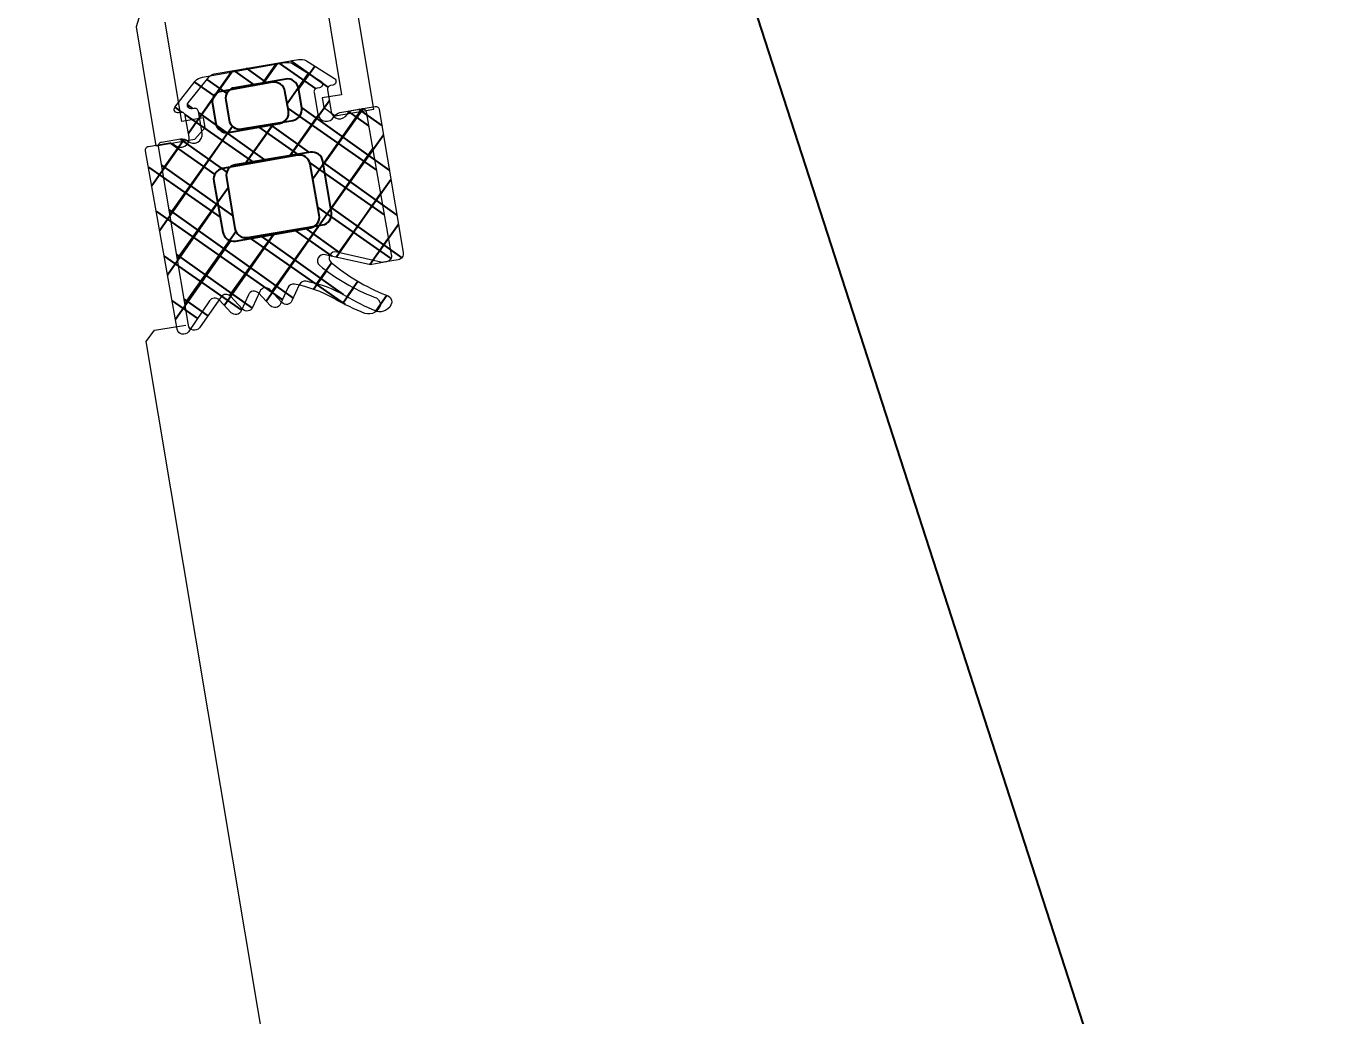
# Model space of a CAD drawing. Header units: millimetres. Extents: x -222892 to 671268, y 0 to 135099.
# Drawn here: x 75354.7 to 75419.9, y 106312.3 to 106361.4 of the extents above; entities that cross this region are included whole.
import ezdxf
from ezdxf import colors
from ezdxf.entities.mleader import LeaderData, LeaderLine
from ezdxf.math import Vec2, Vec3

# ---------------------------------------------------------------- set-up
doc = ezdxf.new("R2010")
doc.units = ezdxf.units.MM
for name, color, linetype in [('_TEXT', 7, 'Continuous'), ('АР_Колонны', 250, 'Continuous'), ('АР_новое окно', 155, 'Continuous'), ('АР_Сущ Несущая стена', 216, 'Continuous')]:
    doc.layers.add(name, color=color, linetype=linetype)
doc.layers.add('АР_Окна', color=4, linetype='Continuous', lineweight=5)
doc.styles.add('ISOCPEUR', font='isocpeur.ttf', dxfattribs={"width": 0.85})

# ---------------------------------------------------------------- blocks, each defined once
blk = doc.blocks.new('_DotSmall')
at = {"color": 0, "linetype": 'ByBlock', "const_width": 0.5}
blk.add_lwpolyline([(-0.0625, 0, 1), (0.0625, 0, 1)], format="xyb", close=True, dxfattribs=at)
blk = doc.blocks.new('стойка витр.')
h = blk.add_hatch()
h.set_pattern_fill('ANSI37', scale=0.5, angle=-69.23283665521843)
h.set_pattern_definition([(335.7671633447816, (-69115.31625940584, 318510.9409690977), (0.6515825639889636, 1.447617495164233), []), (65.76716334478155, (-69115.31625940584, 318510.9409690977), (-1.447617495164233, 0.6515825639889636), [])])
edge = h.paths.add_edge_path()
edge.add_line((-7.614656875375658, -25.62993601259222), (-7.273265914729564, -26.53020796886267))
edge.add_arc((-7.672138333263274, -26.68151659366696), 0.4266069692434679, -30.765631391378577, 20.77378547182468, ccw=False)
edge.add_arc((-6.938850257283542, -27.11794408495156), 0.4267278803339729, 149.2463648056786, 290.7703475873838)
edge.add_line((-6.787522688187892, -27.51693863464607), (-5.761497533734655, -27.12786096686614))
edge.add_arc((-5.826270069284272, -26.95688741173914), 0.1828317202082013, 290.7489596719217, 380.7853669983573)
edge.add_line((-5.655337706935825, -26.89200624793739), (-5.698566115868744, -26.77800989551906))
edge.add_arc((-5.527559815348082, -26.71316091253391), 0.1828894349380834, 65.75635340077491, 200.7677215485159, ccw=False)
edge.add_line((-5.452462167653721, -26.54640093915077), (-3.994188920449233, -27.29736676610628))
edge.add_arc((-4.339684557994865, -27.83227055815794), 0.6367804192296694, 19.809448943918426, 57.14148607166612, ccw=False)
edge.add_line((-3.740585688123247, -27.61647007986176), (-2.270775810728082, -31.49246202532231))
edge.add_arc((-2.862326952422118, -31.72816639327794), 0.6367804192285443, -15.60715938413449, 21.72487774361298, ccw=False)
edge.add_line((-2.249025291763246, -31.89948590572749), (-2.842686385673005, -33.42856309223862))
edge.add_arc((-3.009474684396633, -33.35352837480535), 0.1828894349365558, 200.7666051236535, 335.7779732896313, ccw=False)
edge.add_line((-3.180482248484623, -33.41837402567035), (-3.223710657359334, -33.30437767335388))
edge.add_arc((-3.394684212462365, -33.36915020895407), 0.1828317202037067, 20.74895968940122, 110.7853670142414)
edge.add_line((-3.459565376309911, -33.19821784662781), (-4.485590530792251, -33.58729551440774))
edge.add_arc((-4.334307311281267, -33.98630688185023), 0.4267278803335083, 110.7639791032461, 252.2879618854569)
edge.add_arc((-4.593835025358378, -34.79921876089735), 0.4266069692128739, 20.760541213745626, 72.2999580801698, ccw=False)
edge.add_line((-4.194927641627146, -34.64800234186259), (-3.805871961842058, -35.67396951244882))
edge.add_arc((-3.976804324152614, -35.73885067632053), 0.1828317201976034, -69.25104032001241, 20.78536702306718, ccw=False)
edge.add_line((-3.912031788582681, -35.9098242314285), (-10.63804850899032, -38.46038830642647))
edge.add_arc((-10.76198657700206, -38.18099989774544), 0.3056444463879536, 200.8460379983515, 293.92230867425997, ccw=False)
edge.add_line((-11.04762355046114, -38.2897659172595), (-11.3069940036512, -37.6057878035499))
edge.add_arc((-11.02280217192234, -37.49789568213767), 0.3039830703908278, 175.7219656777917, 200.7890354028728, ccw=False)
edge.add_line((-11.32593828623067, -37.47521963119652), (-11.26283276302274, -35.23454482450325))
edge.add_arc((-11.5667631736687, -35.21197449929495), 0.3047673113958011, 355.7529257944983, 510.3971654946409)
edge.add_arc((-3.085478140807247, -39.81161386289363), 9.95296756819478, 151.493160172311, 169.5799937381118)
edge.add_arc((-13.27454869620142, -38.00608067109534), 0.4002801790508524, 282.30928711923883, 359.2250395672268, ccw=False)
edge.add_arc((-13.15914824141406, -37.79549114656839), 0.6024183835459826, 172.8865217206561, 267.13931994465963, ccw=False)
edge.add_arc((-2.924576102079248, -39.73891867786803), 11.01872594919693, 160.6453850739864, 169.4469810176308, ccw=False)
edge.add_arc((-19.07760885644255, -34.09585671602533), 6.091684827120307, 340.9199566399376, 360.7754221413588)
edge.add_arc((-13.29124725463213, -34.01305259408502), 0.3047655738143686, 359.9316076928689, 436.4302022680961)
edge.add_line((-13.21974018984474, -33.71679460741143), (-14.0766899229202, -33.52020163946145))
edge.add_arc((-14.00514734915965, -33.22393144415915), 0.3047857747414494, 145.1100748207506, 256.424251871352, ccw=False)
edge.add_line((-14.2551486332959, -33.04959347808472), (-13.74402617113083, -32.33421562775766))
edge.add_arc((-13.99402745527389, -32.1598776616858), 0.3047857747455562, 325.1100748218798, 436.4242518702226)
edge.add_line((-13.92248488150653, -31.86360746638093), (-14.7794566025841, -31.6669565144839))
edge.add_arc((-14.7079140287954, -31.37068631918638), 0.3047857747434108, 145.1100748199116, 256.4242518659954, ccw=False)
edge.add_line((-14.95791531293071, -31.19634835310717), (-14.44679285076563, -30.48097050278011))
edge.add_arc((-14.69684457899481, -30.30662212908397), 0.3048331054870662, 325.1138936033488, 425.7589859189499)
edge.add_line((-14.57168746687239, -30.0286672415823), (-16.28069433249766, -29.27720980550657))
edge.add_arc((-16.15556139849932, -28.99925320327871), 0.3048247429148342, 110.79403674408451, 245.7632621299588, ccw=False)
edge.add_line((-16.26377712844987, -28.71428394233226), (-7.850470401957864, -25.52388481301023))
edge.add_arc((-7.785589238115906, -25.69481717533219), 0.1828317201977073, 20.785366643697614, 110.7853670130821, ccw=False)
edge = h.paths.add_edge_path(flags=16)
edge.add_line((-3.343847721320344, -31.0696095920357), (-4.256775251385989, -28.66215553430811))
edge.add_arc((-4.763091039367282, -28.8541548874382), 0.5414973949720253, 20.7671633452251, 110.7671633452251)
edge.add_line((-4.955090392497368, -28.34783909945691), (-5.880512773175724, -28.69876731990371))
edge.add_arc((-5.68851342006019, -29.20508310789228), 0.5414973949736688, 110.7671633435124, 200.7671633435124)
edge.add_line((-6.194829208048759, -29.39708246100781), (-5.281901677954011, -31.8045365187354))
edge.add_arc((-4.775585889972717, -31.61253716560532), 0.5414973949720253, 200.7671633452251, 290.7671633452251)
edge.add_line((-4.583586536842631, -32.11885295358661), (-3.658164156164275, -31.76792473313981))
edge.add_arc((-3.850163509294362, -31.26160894516579), 0.541497394965222, 290.7671633454981, 380.7671633454981)
edge = h.paths.add_edge_path(flags=16)
edge.add_line((-6.665125275787432, -32.97088079506648), (-8.003619441966293, -29.4411776089255))
edge.add_arc((-8.509935229947587, -29.63317696205559), 0.5414973949720253, 20.7671633452251, 110.7671633452251)
edge.add_line((-8.701934583077673, -29.12686117407429), (-11.1093675273587, -30.03978069775621))
edge.add_arc((-10.91736817424317, -30.54609648574478), 0.5414973949736688, 110.7671633435124, 200.7671633435124)
edge.add_line((-11.42368396223173, -30.73809583886032), (-10.08518979602377, -34.2677990250013))
edge.add_arc((-9.578874008042476, -34.07579967187121), 0.5414973949720253, 200.7671633452251, 290.7671633452251)
edge.add_line((-9.38687465491239, -34.5821154598525), (-6.979441710631363, -33.66919593617058))
edge.add_arc((-7.171441063761449, -33.16288014819656), 0.541497394965222, 290.7671633454981, 380.7671633454981)
at = {"lineweight": 0, "ltscale": 100, "transparency": 33554687}
for points in [[(-0.902061547501944, -23.41060979175381), (-2.258247086545452, -23.27287612311193), (-7.844300284108613, -25.39115610946465), (-7.152623754285742, -27.21515572990756), (-6.480474312818842, -27.61228183979256), (-6.024430919787847, -27.43934621633525), (-6.413508587575052, -26.41332106186019), (-1.739484192192322, -24.64089033441996)], [(1.113700732850702, -32.16493950470613), (-3.560323662532028, -33.93737023214635), (-3.906150933442404, -33.02539941386931), (-4.3621943264734, -33.19833503732661), (-4.645266100153094, -33.82723408192396), (-3.953589570330223, -35.65123370236688), (88.61521743849153, -0.5483364844694734)], [(-56.0608929025766, -41.98018508909445), (-55.7778211288678, -41.3512860444971), (-17.47126860445132, -26.8251079561378), (-16.84236955983215, -27.10817972981749), (-16.28037825660431, -28.59019029343472)]]:
    blk.add_lwpolyline(points, dxfattribs=at)
at = {"color": 7, "lineweight": 0, "ltscale": 100, "transparency": 33554687}
blk.add_lwpolyline([(-7.614656875375658, -25.62993601259222), (-7.273265914729564, -26.53020796886267, -0.2287523810762611), (-7.305569090007339, -26.89973780277796, 0.7101639231358212), (-6.787522688187892, -27.51693863464607), (-5.761497533734655, -27.12786096686614, 0.4143996870914876), (-5.655337706935825, -26.89200624793739), (-5.698566115868744, -26.77800989551906, -0.6682503890445888), (-5.452462167653721, -26.54640093915077), (-3.994188920449233, -27.29736676610628, -0.1643479059441302), (-3.740585688123247, -27.61647007986176), (-2.270775810728082, -31.49246202532231, -0.1643479059441302), (-2.249025291763246, -31.89948590572749), (-2.842686385673005, -33.42856309223862, -0.6682503891596868), (-3.180482248484623, -33.41837402567035), (-3.223710657359334, -33.30437767335388, 0.4143996870833266), (-3.459565376309911, -33.19821784662781), (-4.485590530792251, -33.58729551440774, 0.7101639231391418), (-4.464132105349563, -34.39280682858953, -0.2287523810910513), (-4.194927641627146, -34.64800234186259), (-3.805871961842058, -35.67396951244882, -0.4143996871765861), (-3.912031788582681, -35.9098242314285), (-10.63804850899032, -38.46038830642647, -0.4300281847644905), (-11.04762355046114, -38.2897659172595), (-11.3069940036512, -37.6057878035499, -0.1098139781175365), (-11.32593828623067, -37.47521963119652), (-11.26283276302274, -35.23454482450325, 0.8000358277039689), (-11.83174935798161, -35.06142405519495, 0.07908294790216032), (-12.87430513065192, -38.01149454006372, -0.3488032577412263), (-13.18921346374555, -38.39715882165183, -0.4361245879823007), (-13.75692971088574, -37.72089072036033, -0.03842309887939363), (-13.32058396766661, -36.08715992321959, 0.08685322061285544), (-12.98648189794039, -34.01341638380836, 0.3467629046601076), (-13.21974018984474, -33.71679460741143), (-14.0766899229202, -33.52020163946145, -0.5278770357902526), (-14.2551486332959, -33.04959347808472), (-13.74402617113083, -32.33421562775766, 0.5278770357776507), (-13.92248488150653, -31.86360746638093), (-14.7794566025841, -31.6669565144839, -0.5278770357650493), (-14.95791531293071, -31.19634835310717), (-14.44679285076563, -30.48097050278011, 0.4697389635461835), (-14.57168746687239, -30.0286672415823), (-16.28069433249766, -29.27720980550657, -0.667984424932516), (-16.26377712844987, -28.71428394233226), (-7.850470401957864, -25.52388481301023, -0.4142135642613711)], format="xyb", close=True, dxfattribs=at)
at = {"color": 7}
for points in [[(-3.343847721320344, -31.0696095920357), (-4.256775251385989, -28.66215553430811, 0.414213562373095), (-4.955090392497368, -28.34783909945691), (-5.880512773175724, -28.69876731990371, 0.414213562373095), (-6.194829208048759, -29.39708246100781), (-5.281901677954011, -31.8045365187354, 0.414213562373095), (-4.583586536842631, -32.11885295358661), (-3.658164156164275, -31.76792473313981, 0.414213562373095)], [(-6.665125275787432, -32.97088079506648), (-8.003619441966293, -29.4411776089255, 0.414213562373095), (-8.701934583077673, -29.12686117407429), (-11.1093675273587, -30.03978069775621, 0.414213562373095), (-11.42368396223173, -30.73809583886032), (-10.08518979602377, -34.2677990250013, 0.414213562373095), (-9.38687465491239, -34.5821154598525), (-6.979441710631363, -33.66919593617058, 0.414213562373095)]]:
    blk.add_lwpolyline(points, format="xyb", close=True, dxfattribs=at)
blk = doc.blocks.new('A$Cec9b444d')
at = {"layer": 'АР_новое окно'}
h = blk.add_hatch(dxfattribs=at)
h.set_pattern_fill('ANSI37', color=256, scale=0.4999999999999999, angle=10.05056813833426)
h.set_pattern_definition([(55.05056813833427, (-326122.8129313441, -14901.22690749416), (-1.301206999702888, 0.9094045271078259), []), (145.0505681383342, (-326122.8129313441, -14901.22690749416), (-0.9094045271078259, -1.301206999702888), [])])
edge = h.paths.add_edge_path()
edge.add_line((-291.184246579742, -6231.09580095099), (-290.2361942228681, -6230.927770859246))
edge.add_arc((-290.1616953849012, -6231.347822557668), 0.426606969241686, 48.5177734010004, 100.05719026415738, ccw=False)
edge.add_arc((-289.5965238278929, -6230.70847799585), 0.4267278803675899, 228.5297695967575, 370.0537523785326)
edge.add_line((-289.1763486056517, -6230.63398325444), (-289.3678497400271, -6229.553503562506))
edge.add_arc((-289.5478858732235, -6229.585353658956), 0.1828317201695794, 10.03236445563043, 100.0687717823208)
edge.add_line((-289.5798503631852, -6229.405337800539), (-289.6998968778318, -6229.426614501912))
edge.add_arc((-289.7318159993891, -6229.246531978911), 0.1828894349366596, 145.0397581948304, 280.0511263426765, ccw=False)
edge.add_line((-289.8817030098713, -6229.14173489164), (-288.8726671154632, -6227.848538425342))
edge.add_arc((-288.4113379245958, -6228.287474274846), 0.6367804192393554, 99.09285373572408, 136.4248908634856, ccw=False)
edge.add_line((-288.5119714608447, -6227.658695940528), (-284.4302678446539, -6226.935266450608))
edge.add_arc((-284.3086740537177, -6227.560329849132), 0.6367804191158737, 63.6762454084344, 101.00828253619551, ccw=False)
edge.add_line((-284.0262983411281, -6226.989581866999), (-282.6342818226407, -6227.857222662014))
edge.add_arc((-282.7390223443655, -6228.00714920576), 0.182889434934156, -79.9499900886305, 55.06137807725878, ccw=False)
edge.add_line((-282.7071067317949, -6228.187232350682), (-282.8271532463245, -6228.208509052028))
edge.add_arc((-282.7953031497765, -6228.388545185235), 0.1828317201971975, 100.0323644854315, 190.0687718102978)
edge.add_line((-282.9753190082055, -6228.420509675289), (-282.783817873947, -6229.50098936725))
edge.add_arc((-282.3636343741736, -6229.426541329195), 0.4267278803314715, 190.0473838963592, 331.5713666785393)
edge.add_arc((-281.6131600016768, -6229.832704564456), 0.4266069692041961, 100.0439460092876, 151.5833628756739, ccw=False)
edge.add_line((-281.6875617402384, -6229.41263565645), (-280.6071431094737, -6229.221145344471))
edge.add_arc((-280.5751786194105, -6229.401161202894), 0.1828317201938546, 10.032364470210211, 100.06877181322972, ccw=False)
edge.add_line((-280.3951424861983, -6229.369311106395), (-279.1397738183695, -6236.452299708084))
edge.add_arc((-279.4373358419047, -6236.522123556215), 0.3056444464048593, -79.87055721435217, 13.205713461535083, ccw=False)
edge.add_line((-279.3835813544481, -6236.82300390236), (-280.1038604415081, -6236.950664110349))
edge.add_arc((-280.157024998431, -6236.65136620363), 0.3039830703820142, 255.0053704727605, 280.07244019783377, ccw=False)
edge.add_line((-280.2356740838944, -6236.944998675327), (-282.4255346849139, -6236.466337579683))
edge.add_arc((-282.5042275890164, -6236.760770154222), 0.3047673114130485, 75.03633058297463, 229.6805702831477)
edge.add_arc((-276.4077053979861, -6229.282715911451), 9.952967568198378, 230.7765649659899, 248.8633985317905)
edge.add_arc((-280.076418271278, -6238.958337583618), 0.4002801790495531, 1.5926919115601095, 78.50844435961142, ccw=False)
edge.add_arc((-280.26187604489, -6238.805790453231), 0.602418383509569, 252.16992651632052, 346.4227247404105, ccw=False)
edge.add_arc((-276.4492127753824, -6229.111102410975), 11.01872594909321, 239.928789866874, 248.73038581051838, ccw=False)
edge.add_arc((-284.9975300000889, -6243.933075562235), 6.091684827287475, 60.2033614342255, 80.05882693564811)
edge.add_arc((-284.0029089775501, -6238.232236489481), 0.3047655737738758, 79.21501248924702, 155.7136070644834)
edge.add_line((-284.2807030969245, -6238.10688704912), (-284.6332181247195, -6238.912334002861))
edge.add_arc((-284.9110176368613, -6238.786947402611), 0.3047857747147677, 224.3934796144052, 335.7076566649324, ccw=False)
edge.add_line((-285.1288030126521, -6239.000170052816), (-285.7366601010925, -6238.364936709722))
edge.add_arc((-285.9544454768771, -6238.578159359941), 0.3047857747206354, 44.39347961716729, 155.7076566654248)
edge.add_line((-286.2322449890253, -6238.452772759691), (-286.58482107809, -6239.25823053574))
edge.add_arc((-286.8626205902868, -6239.132843935428), 0.3047857747903112, 224.3934796124774, 335.70765665858664, ccw=False)
edge.add_line((-287.0804059661387, -6239.346066585678), (-287.6882630544627, -6238.710833242587))
edge.add_arc((-287.9060680365067, -6238.924103521793), 0.3048331054787384, 44.39729839758095, 145.0423907131778)
edge.add_line((-288.1559019901235, -6238.749443229179), (-289.2120451399958, -6240.288908848183))
edge.add_arc((-289.4618852743621, -6240.114271993154), 0.3048247428846893, 190.0774415372649, 325.04666692299054, ccw=False)
edge.add_line((-289.7620072265191, -6240.167609950633), (-291.3322979493522, -6231.307781299661))
edge.add_arc((-291.1522820908948, -6231.275816809653), 0.1828317202171627, 100.06877142487542, 190.068771794148, ccw=False)
edge = h.paths.add_edge_path(flags=16)
edge.add_line((-285.0452843225394, -6227.910992968423), (-287.5805099038823, -6228.360329108795))
edge.add_arc((-287.4860092502923, -6228.893516744861), 0.5414973949915248, 100.050568135943, 190.0505681358992)
edge.add_line((-288.0191968863579, -6228.98801739845), (-287.8464726261918, -6229.962554995745))
edge.add_arc((-287.3132849901931, -6229.86805434219), 0.5414973949190783, 190.0505681335328, 280.0505681335317)
edge.add_line((-287.2187843366382, -6230.401241978188), (-284.6835587552951, -6229.951905837802))
edge.add_arc((-284.7780594088846, -6229.418718201737), 0.5414973949905499, 280.0505681359124, 370.0505681359086)
edge.add_line((-284.2448717728196, -6229.324217548147), (-284.417596032869, -6228.34967995084))
edge.add_arc((-284.950783668913, -6228.444180604467), 0.5414973949762264, 10.05056814018203, 100.0505681401482)
edge = h.paths.add_edge_path(flags=16)
edge.add_line((-283.7947688196022, -6231.527887735775), (-287.5118049903844, -6232.186684609274))
edge.add_arc((-287.4173043367358, -6232.719872245282), 0.541497394944448, 100.0505681431297, 190.0505681431248)
edge.add_line((-287.9504919727436, -6232.814372898931), (-287.5011597731101, -6235.349576246243))
edge.add_arc((-286.9679721370518, -6235.255075592632), 0.5414973949875769, 190.0505681383077, 280.0505681383565)
edge.add_line((-286.8734714834402, -6235.78826322869), (-283.1564353126575, -6235.129466355162))
edge.add_arc((-283.2509359663061, -6234.596278719154), 0.541497394944448, 280.0505681431297, 370.0505681431248)
edge.add_line((-282.7177483302984, -6234.501778065505), (-283.1670805299319, -6231.966574718193))
edge.add_arc((-283.7002681659758, -6232.061075371819), 0.5414973949761704, 10.05056814018308, 100.0505681401482)
at = {"layer": 'АР_Колонны', "ltscale": 100}
blk.add_lwpolyline([(59.8331733053945, -5722.001139615677), (201.4880771500628, -6159.646987552973), (-236.1577707871749, -6301.301891397656), (-377.8126746318723, -5863.656043460374)], close=True, dxfattribs=at)
at = {"layer": 'АР_новое окно', "lineweight": 0, "ltscale": 100, "transparency": 33554687}
for points in [[(-291.4069426361705, -6223.862608899485), (-291.8072123623294, -6225.165679859234), (-290.8221499490255, -6231.058111655061), (-288.8981093107881, -6230.736461752282), (-288.3772144804046, -6230.154944259402), (-288.4576346249108, -6229.673888226753), (-289.5399342432877, -6229.85482077055), (-290.3641665926506, -6224.924439875887)], [(-282.4274454415334, -6223.597625079929), (-281.6032130921704, -6228.528005974591), (-282.565202829171, -6228.688825813447), (-282.4847826846648, -6229.169881846096), (-281.9233778966714, -6229.570466795178), (-279.99933725855, -6229.248816892379), (-296.3232155326455, -6131.602882915491)], [(-283.9818802524813, -6281.587770239912), (-284.5432850404743, -6281.187185290815), (-291.2983845249963, -6240.779630958556), (-290.8977995758719, -6240.218226170594), (-289.3345050890532, -6239.956883707375)]]:
    blk.add_lwpolyline(points, dxfattribs=at)
blk.add_lwpolyline([(-291.184246579742, -6231.09580095099), (-290.2361942228681, -6230.927770859246, -0.2287523810762611), (-289.8791161812857, -6231.028225154848, 0.7101639231358212), (-289.1763486056517, -6230.63398325444), (-289.3678497400271, -6229.553503562506, 0.4143996870914876), (-289.5798503631852, -6229.405337800539), (-289.6998968778318, -6229.426614501912, -0.6682503890445888), (-289.8817030098713, -6229.14173489164), (-288.8726671154632, -6227.848538425342, -0.1643479059441302), (-288.5119714608447, -6227.658695940528), (-284.4302678446539, -6226.935266450608, -0.1643479059441302), (-284.0262983411281, -6226.989581866999), (-282.6342818226407, -6227.857222662014, -0.6682503891596868), (-282.7071067317949, -6228.187232350682), (-282.8271532463245, -6228.208509052028, 0.4143996870833266), (-282.9753190082055, -6228.420509675289), (-282.783817873947, -6229.50098936725, 0.7101639231391418), (-281.9883652795562, -6229.629691004256, -0.2287523810910513), (-281.6875617402384, -6229.41263565645), (-280.6071431094737, -6229.221145344471, -0.4143996871765861), (-280.3951424861983, -6229.369311106395), (-279.1397738183695, -6236.452299708084, -0.4300281847644905), (-279.3835813544481, -6236.82300390236), (-280.1038604415081, -6236.950664110349, -0.1098139781175365), (-280.2356740838944, -6236.944998675327), (-282.4255346849139, -6236.466337579683, 0.8000358277039689), (-282.7014267819199, -6236.993139671208, 0.07908294790216032), (-279.9966730493811, -6238.566081390137, -0.3488032577412263), (-279.6762927331421, -6238.947212141074, -0.4361245879823007), (-280.4463335525223, -6239.379273963602, -0.03842309887939363), (-281.9704313959136, -6238.646744313098, 0.08685322061285544), (-283.9458800450967, -6237.932854199054, 0.3467629046601076), (-284.2807030969245, -6238.10688704912), (-284.6332181247195, -6238.912334002861, -0.5278770357902526), (-285.1288030126521, -6239.000170052816), (-285.7366601010925, -6238.364936709722, 0.5278770357776507), (-286.2322449890253, -6238.452772759691), (-286.58482107809, -6239.25823053574, -0.5278770357650493), (-287.0804059661387, -6239.346066585678), (-287.6882630544627, -6238.710833242587, 0.4697389635461835), (-288.1559019901235, -6238.749443229179), (-289.2120451399958, -6240.288908848183, -0.667984424932516), (-289.7620072265191, -6240.167609950633), (-291.3322979493522, -6231.307781299661, -0.4142135642613711)], format="xyb", close=True, dxfattribs=at)
at = {"layer": 'АР_новое окно'}
for points in [[(-285.0452843225394, -6227.910992968423), (-287.5805099038823, -6228.360329108795, 0.414213562373095), (-288.0191968863579, -6228.98801739845), (-287.8464726261918, -6229.962554995745, 0.414213562373095), (-287.2187843366382, -6230.401241978188), (-284.6835587552951, -6229.951905837802, 0.414213562373095), (-284.2448717728196, -6229.324217548147), (-284.417596032869, -6228.34967995084, 0.414213562373095)], [(-283.7947688196022, -6231.527887735775), (-287.5118049903844, -6232.186684609274, 0.414213562373095), (-287.9504919727436, -6232.814372898931), (-287.5011597731101, -6235.349576246243, 0.414213562373095), (-286.8734714834402, -6235.78826322869), (-283.1564353126575, -6235.129466355162, 0.414213562373095), (-282.7177483302984, -6234.501778065505), (-283.1670805299319, -6231.966574718193, 0.414213562373095)]]:
    blk.add_lwpolyline(points, format="xyb", close=True, dxfattribs=at)
at = {"layer": 'АР_новое окно', "rotation": 78.7234486210045}
blk.add_blockref('стойка витр.', (-314.1892117359751, -6218.400138714472), dxfattribs=at)

msp = doc.modelspace()

# ---------------------------------------------------------------- linework, layer by layer
at = {"layer": 'АР_Сущ Несущая стена', "ltscale": 100}
msp.add_arc((72738.563808896, 115505.873757868), 9805.264059527553, 273.2047159643546, 356.1549052783411, dxfattribs=at)

# ---------------------------------------------------------------- block references
at = {"layer": 'АР_Окна', "ltscale": 100}
msp.add_blockref('A$Cec9b444d', (75651.90621783369, 112586.4970597865), dxfattribs=at)

# ---------------------------------------------------------------- leaders
at = {"layer": '_TEXT'}
ml = msp.add_multileader_mtext('Standard', dxfattribs=at)
ml.set_content('+8,260', color=256, style='ISOCPEUR')
ml.set_leader_properties(color=256, linetype='Continuous', lineweight=-1)
ml.set_arrow_properties(name='DOTSMALL')
ml.build(insert=Vec2(0, 0))
ml.multileader.update_dxf_attribs({"has_dogleg": 0, "has_text_frame": 1, "text_left_attachment_type": 4, "text_right_attachment_type": 4, "dogleg_length": 0, "arrow_head_size": 180})
ctx = ml.context
ctx.base_point, ctx.char_height, ctx.arrow_head_size, ctx.landing_gap_size, ctx.plane_origin = Vec3(217551.6143983618, 129062.3890569006), 250, 180, 50, Vec3(226918.2582751394, 128243.6210549465)
ctx.left_attachment, ctx.right_attachment, ctx.text_align_type = 4, 4, 1
notes = []
notes.append((ctx, [(0, (0, 0, 0), (0, 0), (1, 0), 1, [])]))
ctx.mtext.insert, ctx.mtext.width, ctx.mtext.alignment, ctx.mtext.line_spacing_style, ctx.mtext.flow_direction = Vec3(217989.4268983618, 129395.722390234), 852.6970314602484, 2, 2, 5
ml = msp.add_multileader_mtext('Standard', dxfattribs=at)
ml.set_content('+4,080', color=256, style='ISOCPEUR')
ml.set_leader_properties(color=256, linetype='Continuous', lineweight=-1)
ml.set_arrow_properties(name='DOTSMALL')
ml.build(insert=Vec2(0, 0))
ml.multileader.update_dxf_attribs({"has_dogleg": 0, "has_text_frame": 1, "text_left_attachment_type": 4, "text_right_attachment_type": 4, "dogleg_length": 0, "arrow_head_size": 180})
ctx = ml.context
ctx.base_point, ctx.char_height, ctx.arrow_head_size, ctx.landing_gap_size, ctx.plane_origin = Vec3(87764.17855758959, 128875.8656331683), 250, 180, 50, Vec3(86462.73668141075, 127317.1117672203)
ctx.left_attachment, ctx.right_attachment, ctx.text_align_type = 4, 4, 1
notes.append((ctx, [(0, (0, 0, 0), (0, 0), (1, 0), 1, [])]))
ctx.mtext.insert, ctx.mtext.width, ctx.mtext.alignment, ctx.mtext.line_spacing_style, ctx.mtext.flow_direction = Vec3(88212.61605758959, 129209.1989665016), 852.6970314602484, 2, 2, 5
ml = msp.add_multileader_mtext('Standard', dxfattribs=at)
ml.set_content('+2,045', color=256, style='ISOCPEUR')
ml.set_leader_properties(color=256, linetype='Continuous', lineweight=-1)
ml.set_arrow_properties(name='DOTSMALL')
ml.build(insert=Vec2(0, 0))
ml.multileader.update_dxf_attribs({"has_dogleg": 0, "has_text_frame": 1, "text_left_attachment_type": 4, "text_right_attachment_type": 4, "dogleg_length": 0, "arrow_head_size": 180})
ctx = ml.context
ctx.base_point, ctx.char_height, ctx.arrow_head_size, ctx.landing_gap_size, ctx.plane_origin = Vec3(82361.76101800078, 128875.8656331683), 250, 180, 50, Vec3(81060.31914182194, 127317.1117672203)
ctx.left_attachment, ctx.right_attachment, ctx.text_align_type = 4, 4, 1
notes.append((ctx, [(0, (0, 0, 0), (0, 0), (1, 0), 1, [])]))
ctx.mtext.insert, ctx.mtext.width, ctx.mtext.alignment, ctx.mtext.line_spacing_style, ctx.mtext.flow_direction = Vec3(82810.19851800078, 129209.1989665016), 852.6970314602484, 2, 2, 5
ml = msp.add_multileader_mtext('Standard', dxfattribs=at)
ml.set_content('+6,175', color=256, style='ISOCPEUR')
ml.set_leader_properties(color=256, linetype='Continuous', lineweight=-1)
ml.set_arrow_properties(name='DOTSMALL')
ml.build(insert=Vec2(0, 0))
ml.multileader.update_dxf_attribs({"has_dogleg": 0, "has_text_frame": 1, "text_left_attachment_type": 4, "text_right_attachment_type": 4, "dogleg_length": 0, "arrow_head_size": 180})
ctx = ml.context
ctx.base_point, ctx.char_height, ctx.arrow_head_size, ctx.landing_gap_size, ctx.plane_origin = Vec3(222793.0128863436, 128796.4460044858), 250, 180, 50, Vec3(232159.6567631213, 127977.6780025317)
ctx.left_attachment, ctx.right_attachment, ctx.text_align_type = 4, 4, 1
notes.append((ctx, [(0, (0, 0, 0), (0, 0), (1, 0), 1, [])]))
ctx.mtext.insert, ctx.mtext.width, ctx.mtext.alignment, ctx.mtext.line_spacing_style, ctx.mtext.flow_direction = Vec3(223209.5753863436, 129129.7793378192), 852.6970314602484, 2, 2, 5
ml = msp.add_multileader_mtext('Standard', dxfattribs=at)
ml.set_content('+6,175', color=256, style='ISOCPEUR')
ml.set_leader_properties(color=256, linetype='Continuous', lineweight=-1)
ml.set_arrow_properties(name='DOTSMALL')
ml.build(insert=Vec2(0, 0))
ml.multileader.update_dxf_attribs({"has_dogleg": 0, "has_text_frame": 1, "text_left_attachment_type": 4, "text_right_attachment_type": 4, "dogleg_length": 0, "arrow_head_size": 180})
ctx = ml.context
ctx.base_point, ctx.char_height, ctx.arrow_head_size, ctx.landing_gap_size, ctx.plane_origin = Vec3(249011.2140361817, 126512.8812880571), 250, 180, 50, Vec3(258377.8579129594, 125694.113286103)
ctx.left_attachment, ctx.right_attachment, ctx.text_align_type = 4, 4, 1
notes.append((ctx, [(0, (0, 0, 0), (0, 0), (1, 0), 1, [])]))
ctx.mtext.insert, ctx.mtext.width, ctx.mtext.alignment, ctx.mtext.line_spacing_style, ctx.mtext.flow_direction = Vec3(249427.7765361817, 126846.2146213904), 852.6970314602484, 2, 2, 5
ml = msp.add_multileader_mtext('Standard', dxfattribs=at)
ml.set_content('+2,045', color=256, style='ISOCPEUR')
ml.set_leader_properties(color=256, linetype='Continuous', lineweight=-1)
ml.set_arrow_properties(name='DOTSMALL')
ml.build(insert=Vec2(0, 0))
ml.multileader.update_dxf_attribs({"has_dogleg": 0, "has_text_frame": 1, "text_left_attachment_type": 4, "text_right_attachment_type": 4, "dogleg_length": 0, "arrow_head_size": 180})
ctx = ml.context
ctx.base_point, ctx.char_height, ctx.arrow_head_size, ctx.landing_gap_size, ctx.plane_origin = Vec3(113079.9545436751, 126340.2993196389), 250, 180, 50, Vec3(111778.5126674963, 124781.5454536909)
ctx.left_attachment, ctx.right_attachment, ctx.text_align_type = 4, 4, 1
notes.append((ctx, [(0, (0, 0, 0), (0, 0), (1, 0), 1, [])]))
ctx.mtext.insert, ctx.mtext.width, ctx.mtext.alignment, ctx.mtext.line_spacing_style, ctx.mtext.flow_direction = Vec3(113528.3920436751, 126673.6326529723), 852.6970314602484, 2, 2, 5
ml = msp.add_multileader_mtext('Standard', dxfattribs=at)
ml.set_content('+4,080', color=256, style='ISOCPEUR')
ml.set_leader_properties(color=256, linetype='Continuous', lineweight=-1)
ml.set_arrow_properties(name='DOTSMALL')
ml.build(insert=Vec2(0, 0))
ml.multileader.update_dxf_attribs({"has_dogleg": 0, "has_text_frame": 1, "text_left_attachment_type": 4, "text_right_attachment_type": 4, "dogleg_length": 0, "arrow_head_size": 180})
ctx = ml.context
ctx.base_point, ctx.char_height, ctx.arrow_head_size, ctx.landing_gap_size, ctx.plane_origin = Vec3(83222.13444079482, 124964.6175387829), 250, 180, 50, Vec3(81920.69256461598, 123405.8636728349)
ctx.left_attachment, ctx.right_attachment, ctx.text_align_type = 4, 4, 1
notes.append((ctx, [(0, (0, 0, 0), (0, 0), (1, 0), 1, [])]))
ctx.mtext.insert, ctx.mtext.width, ctx.mtext.alignment, ctx.mtext.line_spacing_style, ctx.mtext.flow_direction = Vec3(83670.57194079482, 125297.9508721163), 852.6970314602484, 2, 2, 5
ml = msp.add_multileader_mtext('Standard', dxfattribs=at)
ml.set_content('+4,090', color=256, style='ISOCPEUR')
ml.set_leader_properties(color=256, linetype='Continuous', lineweight=-1)
ml.set_arrow_properties(name='DOTSMALL')
ml.build(insert=Vec2(0, 0))
ml.multileader.update_dxf_attribs({"has_dogleg": 0, "has_text_frame": 1, "text_left_attachment_type": 4, "text_right_attachment_type": 4, "dogleg_length": 0, "arrow_head_size": 180})
ctx = ml.context
ctx.base_point, ctx.char_height, ctx.arrow_head_size, ctx.landing_gap_size, ctx.plane_origin = Vec3(100162.7295763729, 121154.7753958358), 250, 180, 50, Vec3(98861.28770019411, 119596.0215298878)
ctx.left_attachment, ctx.right_attachment, ctx.text_align_type = 4, 4, 1
notes.append((ctx, [(0, (0, 0, 0), (0, 0), (1, 0), 1, [])]))
ctx.mtext.insert, ctx.mtext.width, ctx.mtext.alignment, ctx.mtext.line_spacing_style, ctx.mtext.flow_direction = Vec3(100611.1670763729, 121488.1087291691), 852.6970314602484, 2, 2, 5
ml = msp.add_multileader_mtext('Standard', dxfattribs=at)
ml.set_content('+8,260', color=256, style='ISOCPEUR')
ml.set_leader_properties(color=256, linetype='Continuous', lineweight=-1)
ml.set_arrow_properties(name='DOTSMALL')
ml.build(insert=Vec2(0, 0))
ml.multileader.update_dxf_attribs({"has_dogleg": 0, "has_text_frame": 1, "text_left_attachment_type": 4, "text_right_attachment_type": 4, "dogleg_length": 0, "arrow_head_size": 180})
ctx = ml.context
ctx.base_point, ctx.char_height, ctx.arrow_head_size, ctx.landing_gap_size, ctx.plane_origin = Vec3(199862.1649124452, 120820.9209232761), 250, 180, 50, Vec3(209228.8087892229, 120002.152921322)
ctx.left_attachment, ctx.right_attachment, ctx.text_align_type = 4, 4, 1
notes.append((ctx, [(0, (0, 0, 0), (0, 0), (1, 0), 1, [])]))
ctx.mtext.insert, ctx.mtext.width, ctx.mtext.alignment, ctx.mtext.line_spacing_style, ctx.mtext.flow_direction = Vec3(200299.9774124452, 121154.2542566095), 852.6970314602484, 2, 2, 5
ml = msp.add_multileader_mtext('Standard', dxfattribs=at)
ml.set_content('+4,090', color=256, style='ISOCPEUR')
ml.set_leader_properties(color=256, linetype='Continuous', lineweight=-1)
ml.set_arrow_properties(name='DOTSMALL')
ml.build(insert=Vec2(0, 0))
ml.multileader.update_dxf_attribs({"has_dogleg": 0, "has_text_frame": 1, "text_left_attachment_type": 4, "text_right_attachment_type": 4, "dogleg_length": 0, "arrow_head_size": 180})
ctx = ml.context
ctx.base_point, ctx.char_height, ctx.arrow_head_size, ctx.landing_gap_size, ctx.plane_origin = Vec3(113218.2260377183, 120570.9626496358), 250, 180, 50, Vec3(111916.7841615395, 119012.2087836878)
ctx.left_attachment, ctx.right_attachment, ctx.text_align_type = 4, 4, 1
notes.append((ctx, [(0, (0, 0, 0), (0, 0), (1, 0), 1, [])]))
ctx.mtext.insert, ctx.mtext.width, ctx.mtext.alignment, ctx.mtext.line_spacing_style, ctx.mtext.flow_direction = Vec3(113666.6635377183, 120904.2959829691), 852.6970314602484, 2, 2, 5
ml = msp.add_multileader_mtext('Standard', dxfattribs=at)
ml.set_content('+8,260', color=256, style='ISOCPEUR')
ml.set_leader_properties(color=256, linetype='Continuous', lineweight=-1)
ml.set_arrow_properties(name='DOTSMALL')
ml.build(insert=Vec2(0, 0))
ml.multileader.update_dxf_attribs({"has_dogleg": 0, "has_text_frame": 1, "text_left_attachment_type": 4, "text_right_attachment_type": 4, "dogleg_length": 0, "arrow_head_size": 180})
ctx = ml.context
ctx.base_point, ctx.char_height, ctx.arrow_head_size, ctx.landing_gap_size, ctx.plane_origin = Vec3(248252.5895821416, 119320.827540012), 250, 180, 50, Vec3(257619.2334589193, 118502.0595380578)
ctx.left_attachment, ctx.right_attachment, ctx.text_align_type = 4, 4, 1
notes.append((ctx, [(0, (0, 0, 0), (0, 0), (1, 0), 1, [])]))
ctx.mtext.insert, ctx.mtext.width, ctx.mtext.alignment, ctx.mtext.line_spacing_style, ctx.mtext.flow_direction = Vec3(248690.4020821416, 119654.1608733453), 852.6970314602484, 2, 2, 5
ml = msp.add_multileader_mtext('Standard', dxfattribs=at)
ml.set_content('+8,260', color=256, style='ISOCPEUR')
ml.set_leader_properties(color=256, linetype='Continuous', lineweight=-1)
ml.set_arrow_properties(name='DOTSMALL')
ml.build(insert=Vec2(0, 0))
ml.multileader.update_dxf_attribs({"has_dogleg": 0, "has_text_frame": 1, "text_left_attachment_type": 4, "text_right_attachment_type": 4, "dogleg_length": 0, "arrow_head_size": 180})
ctx = ml.context
ctx.base_point, ctx.char_height, ctx.arrow_head_size, ctx.landing_gap_size, ctx.plane_origin = Vec3(226624.4769248088, 118811.0305899883), 250, 180, 50, Vec3(235991.1208015865, 117992.2625880342)
ctx.left_attachment, ctx.right_attachment, ctx.text_align_type = 4, 4, 1
notes.append((ctx, [(0, (0, 0, 0), (0, 0), (1, 0), 1, [])]))
ctx.mtext.insert, ctx.mtext.width, ctx.mtext.alignment, ctx.mtext.line_spacing_style, ctx.mtext.flow_direction = Vec3(227062.2894248088, 119144.3639233217), 852.6970314602484, 2, 2, 5
ml = msp.add_multileader_mtext('Standard', dxfattribs=at)
ml.set_content('+8,260', color=256, style='ISOCPEUR')
ml.set_leader_properties(color=256, linetype='Continuous', lineweight=-1)
ml.set_arrow_properties(name='DOTSMALL')
ml.build(insert=Vec2(0, 0))
ml.multileader.update_dxf_attribs({"has_dogleg": 0, "has_text_frame": 1, "text_left_attachment_type": 4, "text_right_attachment_type": 4, "dogleg_length": 0, "arrow_head_size": 180})
ctx = ml.context
ctx.base_point, ctx.char_height, ctx.arrow_head_size, ctx.landing_gap_size, ctx.plane_origin = Vec3(208811.3343997641, 114473.8737060697), 250, 180, 50, Vec3(218177.9782765417, 113655.1057041156)
ctx.left_attachment, ctx.right_attachment, ctx.text_align_type = 4, 4, 1
notes.append((ctx, [(0, (0, 0, 0), (0, 0), (1, 0), 1, [])]))
ctx.mtext.insert, ctx.mtext.width, ctx.mtext.alignment, ctx.mtext.line_spacing_style, ctx.mtext.flow_direction = Vec3(209249.1468997641, 114807.207039403), 852.6970314602484, 2, 2, 5
ml = msp.add_multileader_mtext('Standard', dxfattribs=at)
ml.set_content('+8,260', color=256, style='ISOCPEUR')
ml.set_leader_properties(color=256, linetype='Continuous', lineweight=-1)
ml.set_arrow_properties(name='DOTSMALL')
ml.build(insert=Vec2(0, 0))
ml.multileader.update_dxf_attribs({"has_dogleg": 0, "has_text_frame": 1, "text_left_attachment_type": 4, "text_right_attachment_type": 4, "dogleg_length": 0, "arrow_head_size": 180})
ctx = ml.context
ctx.base_point, ctx.char_height, ctx.arrow_head_size, ctx.landing_gap_size, ctx.plane_origin = Vec3(191107.8180209438, 112062.6815340372), 250, 180, 50, Vec3(200474.4618977215, 111243.913532083)
ctx.left_attachment, ctx.right_attachment, ctx.text_align_type = 4, 4, 1
notes.append((ctx, [(0, (0, 0, 0), (0, 0), (1, 0), 1, [])]))
ctx.mtext.insert, ctx.mtext.width, ctx.mtext.alignment, ctx.mtext.line_spacing_style, ctx.mtext.flow_direction = Vec3(191545.6305209438, 112396.0148673705), 852.6970314602484, 2, 2, 5
for ctx, leaders in notes:
    for number, flags, end, landing, length, lines in leaders:
        leader = LeaderData()
        leader.index, (leader.has_last_leader_line, leader.has_dogleg_vector, leader.attachment_direction) = number, flags
        leader.last_leader_point, leader.dogleg_vector, leader.dogleg_length = Vec3(end), Vec3(landing), length
        for number, points, colour, breaks in lines:
            line = LeaderLine()
            line.index, line.vertices, line.color, line.breaks = number, Vec3.list(points), colors.encode_raw_color(colour), breaks
            leader.lines.append(line)
        ctx.leaders.append(leader)

doc.saveas('drawing.dxf')
